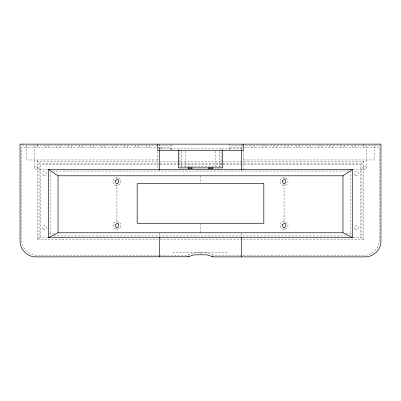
<?xml version="1.0" encoding="UTF-8"?>
<svg xmlns="http://www.w3.org/2000/svg" width="401" height="401" viewBox="0 0 401 401"><rect width="100%" height="100%" fill="white"/><g stroke="black" fill="none" stroke-linecap="round" stroke-linejoin="round"><path stroke-width="0.3" stroke-dasharray="2 1.5" d="M37.463 159.959L37.463 239.457L39.042 237.873L39.042 163.127L37.463 161.543L157.763 161.543M159.969 163.127L361.958 163.127L363.537 161.543L243.237 161.543M241.658 255.287L213.162 255.287C209.447 252.851 204.916 252.264 200.5 252.67C196.094 252.264 191.543 252.856 187.838 255.287L159.964 255.287M188.896 254.67L188.199 255.076M159.342 148.881L241.658 148.881M157.763 159.959L26.406 159.959L26.406 145.713M243.237 159.959L374.594 159.959L374.594 145.713M159.342 161.543L241.658 161.543M39.042 163.127L158.099 163.127M159.342 164.711L40.626 164.711L40.626 237.873M159.969 164.711L360.374 164.711L360.374 237.873M34.476 166.29L37.644 166.29L37.644 169.458M366.524 166.29L363.356 166.29L363.356 169.458M47.889 169.458L34.476 169.458L34.476 145.713M353.111 169.458L366.524 169.458L366.524 145.713M52.621 171.042L348.379 171.042M49.168 233.126L54.802 233.126M346.198 233.126L352.459 233.126M53.869 235.938L347.131 235.938M39.042 237.873L47.769 237.873M353.186 237.873L361.958 237.873L363.537 239.457L363.537 159.959M37.463 239.457L158.094 239.457M159.969 239.457L241.658 239.457M242.906 239.457L363.537 239.457M172.636 252.67L228.369 252.67M159.342 255.287L37.283 255.287C28.972 255.497 21.433 248.114 21.634 239.773L21.634 147.297L170.149 147.297L170.149 149.934M242.906 255.287L363.717 255.287C372.028 255.497 379.567 248.114 379.366 239.773L379.366 147.297L230.851 147.297L230.851 149.934M212.801 255.076L212.104 254.67M379.366 144.661L379.366 145.713L230.851 145.713L230.851 144.661M363.717 144.129L363.717 145.713M363.386 145.713L363.386 147.297M361.958 163.127L361.958 237.873M355.316 145.713L355.316 147.297M352.178 145.713L352.178 147.297M350.875 171.042L350.875 235.317M344.108 145.713L344.108 147.297M340.97 145.713L340.97 147.297M332.9 145.713L332.9 147.297M329.762 145.713L329.762 147.297M321.692 145.713L321.692 147.297M318.559 145.713L318.559 147.297M310.484 145.713L310.484 147.297M307.351 145.713L307.351 147.297M299.276 145.713L299.276 147.297M296.144 145.713L296.144 147.297M288.068 145.713L288.068 147.297M284.936 145.713L284.936 147.297M284.068 177.603L284.068 179.578M284.068 183.538L284.068 223.442M284.068 227.397L284.068 229.377M276.86 145.713L276.86 147.297M273.728 145.713L273.728 147.297M265.652 145.713L265.652 147.297M262.52 145.713L262.52 147.297M254.445 145.713L254.445 147.297M251.312 145.713L251.312 147.297M243.237 150.465L243.237 169.458M241.658 144.129L241.658 150.465M241.658 169.458L241.658 171.042M241.658 233.126L241.658 236.289M229.136 144.129L229.136 149.889M221.076 148.881L221.076 166.29L179.924 166.29L179.924 148.881M219.192 151.087L219.192 166.631M215.121 151.087L215.121 166.631M212.766 167.347L212.766 168.931M212.7 167.347L212.7 168.931M212.5 167.347L212.5 168.931M212.189 167.347L212.189 168.931M211.778 167.347L211.778 168.931M211.302 167.347L211.302 168.931M210.791 167.347L210.791 168.931M210.274 167.347L210.274 168.931M209.798 167.347L209.798 168.931M209.392 167.347L209.392 168.931M209.076 167.347L209.076 168.931M208.876 167.347L208.876 168.931M208.811 167.347L208.811 168.931M200.5 175.788L200.5 183.097M200.5 223.868L200.5 232.775M200.5 252.67L200.5 254.229M192.124 167.347L192.124 168.931M191.924 167.347L191.924 168.931M191.608 167.347L191.608 168.931M191.202 167.347L191.202 168.931M190.726 167.347L190.726 168.931M190.209 167.347L190.209 168.931M189.698 167.347L189.698 168.931M189.222 167.347L189.222 168.931M188.811 167.347L188.811 168.931M188.5 167.347L188.5 168.931M188.3 167.347L188.3 168.931M188.234 167.347L188.234 168.931M185.879 151.087L185.879 166.631M181.808 151.087L181.808 166.631M171.864 144.706L171.864 149.889M170.149 144.661L170.149 145.713L21.634 145.713L21.634 144.129M161.142 147.297L161.142 149.934M159.468 147.297L159.468 149.934M159.342 144.129L159.342 150.465M159.342 169.458L159.342 171.042M159.342 233.126L159.342 237.873M157.763 151.518L157.763 169.458M149.688 145.713L149.688 147.297M146.555 145.713L146.555 147.297M138.48 145.713L138.48 147.297M135.348 145.713L135.348 147.297M127.272 145.713L127.272 147.297M124.14 145.713L124.14 147.297M116.932 177.603L116.932 179.578M116.932 183.538L116.932 223.442M116.932 227.397L116.932 229.377M116.064 145.713L116.064 147.297M112.932 145.713L112.932 147.297M104.856 145.713L104.856 147.297M101.724 145.713L101.724 147.297M93.649 145.713L93.649 147.297M90.516 145.713L90.516 147.297M82.441 145.713L82.441 147.297M79.308 145.713L79.308 147.297M71.238 145.713L71.238 147.297M68.1 145.713L68.1 147.297M60.03 145.713L60.03 147.297M56.892 145.713L56.892 147.297M50.125 171.663L50.125 235.317M48.822 145.713L48.822 147.297M45.684 145.713L45.684 147.297M37.614 145.713L37.614 147.297M37.283 144.129L37.283 145.713M355.426 175.127A1.98 1.98 0 0 0 358.394 173.412A1.98 1.98 0 0 0 355.426 171.703A1.98 1.98 0 0 0 355.426 175.127M355.426 229.297A1.98 1.98 0 0 0 358.394 227.588A1.98 1.98 0 0 0 355.426 225.873A1.98 1.98 0 0 0 355.426 229.297M43.594 175.127A1.98 1.98 0 0 0 46.561 173.412A1.98 1.98 0 0 0 43.594 171.703A1.98 1.98 0 0 0 43.594 175.127M43.188 228.986A1.98 1.98 0 0 0 46.496 228.099A1.98 1.98 0 0 0 44.075 225.673A1.98 1.98 0 0 0 43.188 228.986M282.088 228.846A3.955 3.955 0 0 0 288.028 225.422A3.955 3.955 0 0 0 282.088 221.994A3.955 3.955 0 0 0 282.088 228.846M282.088 184.986A3.955 3.955 0 0 0 288.028 181.558A3.955 3.955 0 0 0 282.088 178.134A3.955 3.955 0 0 0 282.088 184.986M114.135 228.219A3.955 3.955 0 0 0 120.751 226.445A3.955 3.955 0 0 0 115.909 221.598A3.955 3.955 0 0 0 114.135 228.219M114.952 184.986A3.955 3.955 0 0 0 120.886 181.558A3.955 3.955 0 0 0 114.952 178.134A3.955 3.955 0 0 0 114.952 184.986"/><path stroke-width="0.6" d="M188.064 256.765L35.879 256.871C27.418 257.076 19.839 249.497 20.05 241.041L20.05 144.129L380.95 144.129L380.95 241.041C381.161 249.497 373.582 257.076 365.121 256.871L213.162 256.871L207.297 254.891L200.5 254.75L193.703 254.891L187.974 256.835M48.541 169.458L58.04 175.788L342.96 175.788L352.459 169.458L352.459 237.522L48.541 237.522L48.541 169.458L352.459 169.458M188.896 256.359L188.104 256.735M48.541 237.522L58.04 232.775L342.96 232.775L352.459 237.522M212.104 256.359L213.026 256.835M342.96 175.788L342.96 232.775M243.237 144.129L243.237 150.465L157.763 150.465L157.763 144.129M241.658 150.465L241.658 169.458M241.658 237.522L241.658 256.871M222.66 150.465L222.66 167.874L178.34 167.874L178.34 150.465M159.342 150.465L159.342 169.458M159.342 237.522L159.342 256.871M58.04 175.788L58.04 232.775M115.022 181.046C117.774 189.623 121.693 174.996 115.022 181.046M115.022 224.911C117.774 233.487 121.693 218.856 115.022 224.911M282.159 181.046C284.916 189.623 288.835 174.996 282.159 181.046M282.159 224.911C284.916 233.487 288.835 218.856 282.159 224.911M263.818 183.703L137.182 183.703L137.182 223.277L263.818 223.277L263.818 183.703"/></g></svg>
